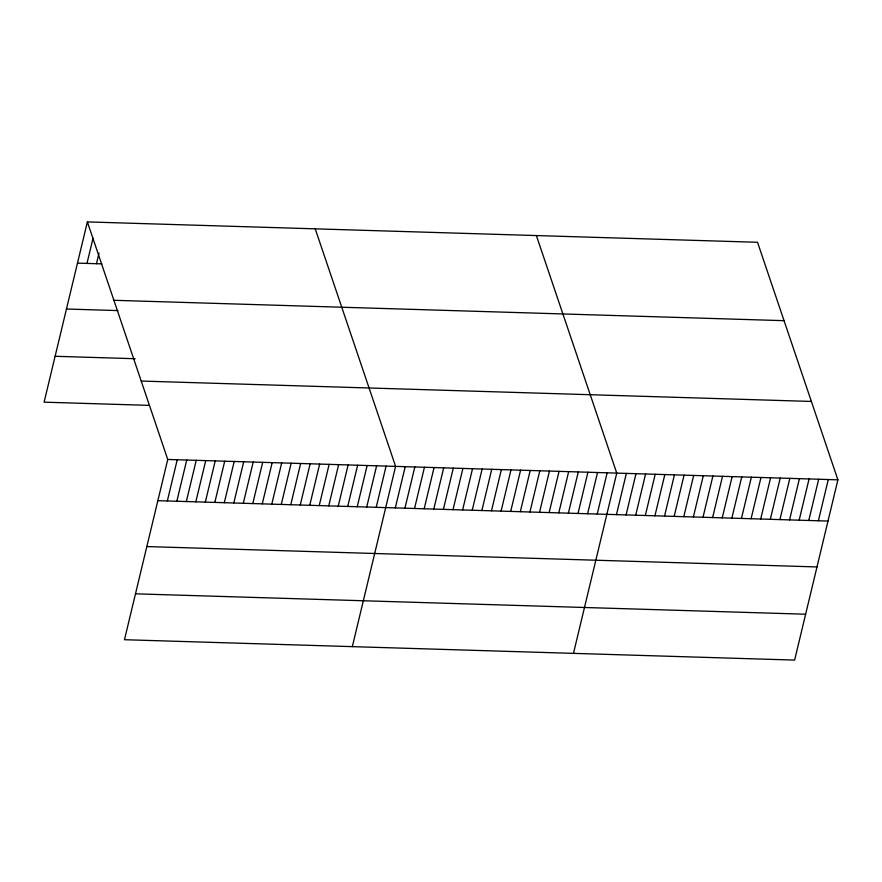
<?xml version="1.0" encoding="UTF-8"?>
<svg xmlns="http://www.w3.org/2000/svg" width="882" height="882" viewBox="0 0 882 882"><rect width="100%" height="100%" fill="white"/><g stroke="black" fill="none" stroke-linecap="round" stroke-linejoin="round"><path stroke-width="1.32" d="M87.373 221.911L167.745 459.456L124.472 639.715L794.627 660.089L837.9 479.83L757.528 242.285L87.373 221.911L44.1 402.17L148.529 405.345M86.976 263.42L93.04 238.151M96.469 263.707L99.016 253.068M167.337 500.965L177.238 459.743M176.841 501.263L186.73 460.029M186.334 501.549L196.234 460.316M195.826 501.836L205.726 460.602M205.319 502.123L215.219 460.9M214.811 502.409L224.712 461.187M224.304 502.707L234.204 461.473M233.796 502.994L243.697 461.76M243.289 503.28L253.189 462.047M252.792 503.567L262.682 462.344M262.285 503.854L272.174 462.631M271.777 504.14L281.678 462.918M281.27 504.438L291.17 463.204M290.762 504.725L300.663 463.491M300.255 505.011L310.155 463.778M309.747 505.298L319.648 464.075M319.24 505.584L329.14 464.362M328.743 505.882L338.633 464.649M338.236 506.169L348.125 464.935M347.728 506.455L357.629 465.222M357.221 506.742L367.121 465.52M366.714 507.029L376.614 465.806M376.206 507.326L386.107 466.093M352.326 646.638L395.599 466.38L315.227 228.835M395.312 507.9L405.213 466.677M404.926 508.197L414.827 466.964M414.551 508.484L424.44 467.262M424.165 508.782L434.065 467.548M433.779 509.068L443.679 467.846M443.392 509.366L453.293 468.133M453.006 509.653L462.907 468.43M462.62 509.95L472.52 468.717M472.234 510.237L482.134 469.015M481.859 510.535L491.748 469.301M491.472 510.821L501.362 469.599M501.086 511.119L510.987 469.885M510.7 511.406L520.601 470.183M520.314 511.703L530.214 470.47M529.928 512.001L539.828 470.768M539.541 512.288L549.442 471.054M549.155 512.585L559.056 471.352M558.78 512.872L568.669 471.65M568.394 513.17L578.283 471.936M578.008 513.456L587.908 472.234M587.621 513.754L597.522 472.52M597.235 514.041L607.136 472.818M573.476 653.364L616.75 473.105L536.377 235.56M616.463 514.625L626.363 473.402M626.077 514.923L635.977 473.689M635.702 515.209L645.591 473.987M645.315 515.507L655.216 474.273M654.929 515.794L664.83 474.571M664.543 516.091L674.443 474.858M674.157 516.378L684.057 475.155M683.771 516.676L693.671 475.442M693.384 516.962L703.285 475.74M703.009 517.26L712.899 476.026M712.623 517.547L722.512 476.324M722.237 517.844L732.137 476.611M731.851 518.131L741.751 476.908M741.464 518.429L751.365 477.195M751.078 518.726L760.979 477.493M760.692 519.013L770.592 477.779M770.306 519.311L780.206 478.077M779.931 519.597L789.82 478.375M789.544 519.895L799.434 478.661M799.158 520.182L809.059 478.959M808.772 520.479L818.672 479.246M818.386 520.766L828.286 479.543M77.484 263.134L101.893 263.872M113.899 300.299L784.054 320.673M66.459 309.02L118.001 310.585M55.114 356.284L135.133 358.72M141.23 381.057L811.374 401.442M167.745 459.456L837.9 479.83M157.845 500.678L828 521.064M146.831 546.564L816.986 566.939M135.486 593.829L805.641 614.214"/></g></svg>
